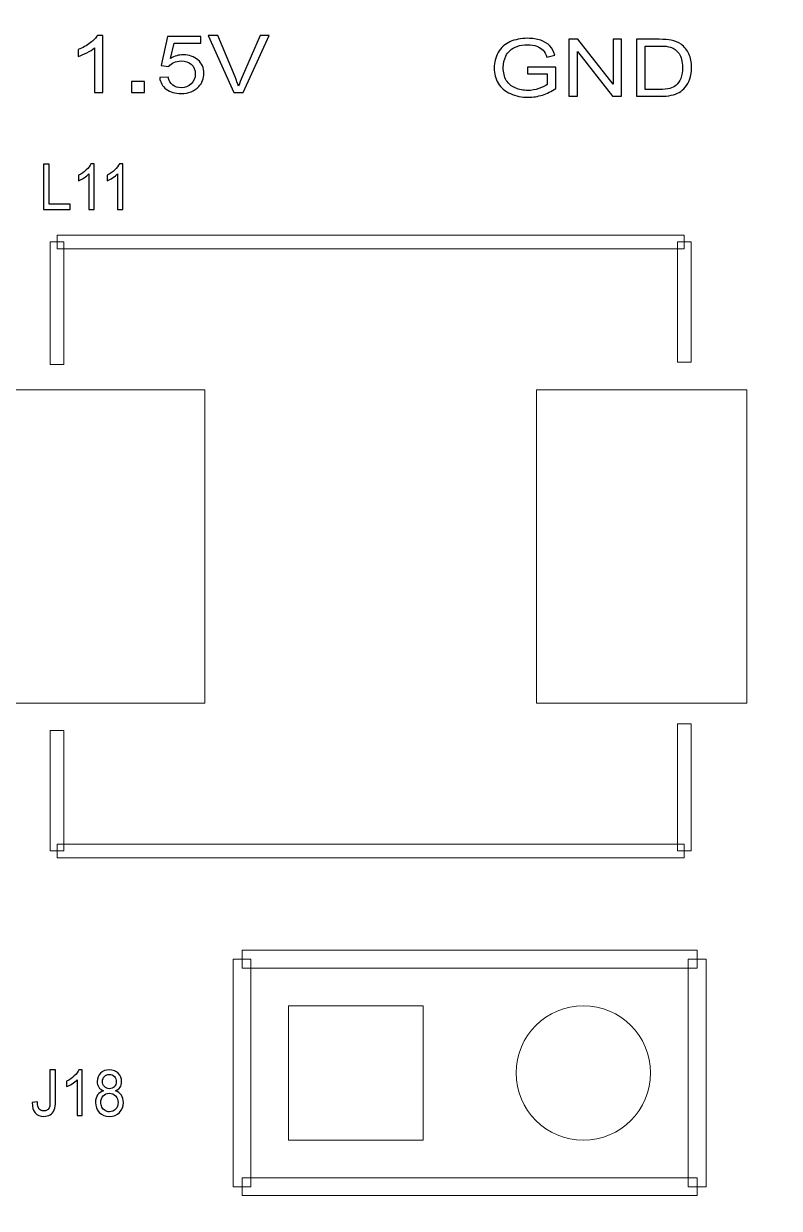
# Model space of a CAD drawing. Header units: millimetres. Extents: x -86 to 67, y -55 to 52.
# Drawn here: x -39.84 to -31.41, y -25.42 to -12.2 of the extents above; entities that cross this region are included whole.
import ezdxf

# ---------------------------------------------------------------- set-up
doc = ezdxf.new("R2010")
doc.units = ezdxf.units.MM
doc.header["$MEASUREMENT"] = 0
for name, color, linetype in [('BG_OUTLINE', 7, 'Continuous'), ('BG_SILKSCREEN_TOP', 7, 'Continuous'), ('PG_SILKSCREEN_TOP', 7, 'Continuous'), ('PIN_TOP', 7, 'Continuous'), ('RD_SILKSCREEN_TOP', 7, 'Continuous')]:
    doc.layers.add(name, color=color, linetype=linetype)

msp = doc.modelspace()

# ---------------------------------------------------------------- linework, layer by layer
at = {"layer": 'BG_OUTLINE', "color": 3, "lineweight": 9}
msp.add_open_spline([(-60.0926, 34.7331), (-60.0926, 34.7331), (63.7724, 34.7331), (63.7724, 34.7331), (63.7724, 34.7331), (64.585, 34.7336), (65.3646, 34.4113), (65.9396, 33.837), (65.9396, 33.837), (66.5146, 33.2627), (66.8379, 32.4797), (66.8384, 31.667), (66.8384, 31.667), (66.8384, 31.667), (66.8412, -52.28), (66.8412, -52.28), (66.8412, -52.28), (66.8412, -52.28), (66.8384, -52.1933), (66.8384, -52.1933), (66.8384, -52.1933), (66.8389, -53.006), (66.5166, -53.7856), (65.9424, -54.3606), (65.9424, -54.3606), (65.3681, -54.9356), (64.585, -55.2589), (63.7724, -55.2594), (63.7724, -55.2594), (63.7724, -55.2594), (-60.1869, -55.2594), (-60.1869, -55.2594), (-60.1869, -55.2594), (-60.1869, -55.2594), (-60.0853, -55.2518), (-60.0853, -55.2518), (-60.0853, -55.2518), (-60.8979, -55.2523), (-61.6775, -54.9299), (-62.2525, -54.3557), (-62.2525, -54.3557), (-62.8275, -53.7814), (-63.1508, -52.9984), (-63.1513, -52.1857), (-63.1513, -52.1857), (-63.1513, -52.1857), (-63.1587, 31.667), (-63.1587, 31.667), (-63.1587, 31.667), (-63.1592, 32.4797), (-62.8369, 33.2593), (-62.2626, 33.8343), (-62.2626, 33.8343), (-61.6883, 34.4093), (-60.9053, 34.7326), (-60.0926, 34.7331)], degree=3, knots=[0, 0, 0, 0, 0.0714286, 0.0714286, 0.0714286, 0.0714286, 0.1428571, 0.1428571, 0.1428571, 0.1428571, 0.2142857, 0.2142857, 0.2142857, 0.2142857, 0.2857143, 0.2857143, 0.2857143, 0.2857143, 0.3571429, 0.3571429, 0.3571429, 0.3571429, 0.4285714, 0.4285714, 0.4285714, 0.4285714, 0.5, 0.5, 0.5, 0.5, 0.5714286, 0.5714286, 0.5714286, 0.5714286, 0.6428571, 0.6428571, 0.6428571, 0.6428571, 0.7142857, 0.7142857, 0.7142857, 0.7142857, 0.7857143, 0.7857143, 0.7857143, 0.7857143, 0.8571429, 0.8571429, 0.8571429, 0.8571429, 0.9285714, 0.9285714, 0.9285714, 0.9285714, 1, 1, 1, 1], dxfattribs=at)
at = {"layer": 'BG_SILKSCREEN_TOP', "color": 2}
for points, knots in [([(-38.9582, -12.9651), (-38.9582, -12.9651), (-39.0497, -12.9651), (-39.0497, -12.9651), (-39.0497, -12.9651), (-39.0497, -12.9651), (-39.0497, -12.4673), (-39.0497, -12.4673), (-39.0497, -12.4673), (-39.0717, -12.4852), (-39.1006, -12.5031), (-39.1364, -12.521), (-39.1364, -12.521), (-39.1722, -12.539), (-39.2043, -12.5525), (-39.2328, -12.5613), (-39.2328, -12.5613), (-39.2328, -12.5613), (-39.2328, -12.4859), (-39.2328, -12.4859), (-39.2328, -12.4859), (-39.1816, -12.4653), (-39.1369, -12.4404), (-39.0986, -12.4113), (-39.0986, -12.4113), (-39.0604, -12.3819), (-39.0331, -12.3536), (-39.0171, -12.3261), (-39.0171, -12.3261), (-39.0171, -12.3261), (-38.9582, -12.3261), (-38.9582, -12.3261), (-38.9582, -12.3261), (-38.9582, -12.3261), (-38.9582, -12.9651), (-38.9582, -12.9651)], [0, 0, 0, 0, 0.1111111, 0.1111111, 0.1111111, 0.1111111, 0.2222222, 0.2222222, 0.2222222, 0.2222222, 0.3333333, 0.3333333, 0.3333333, 0.3333333, 0.4444444, 0.4444444, 0.4444444, 0.4444444, 0.5555556, 0.5555556, 0.5555556, 0.5555556, 0.6666667, 0.6666667, 0.6666667, 0.6666667, 0.7777778, 0.7777778, 0.7777778, 0.7777778, 0.8888889, 0.8888889, 0.8888889, 0.8888889, 1, 1, 1, 1]), ([(-38.322, -12.7984), (-38.322, -12.7984), (-38.2258, -12.7914), (-38.2258, -12.7914), (-38.2258, -12.7914), (-38.2187, -12.8315), (-38.2023, -12.8614), (-38.1764, -12.8815), (-38.1764, -12.8815), (-38.1504, -12.9017), (-38.1191, -12.9118), (-38.0824, -12.9118), (-38.0824, -12.9118), (-38.0384, -12.9118), (-38.001, -12.8975), (-37.9707, -12.8692), (-37.9707, -12.8692), (-37.9401, -12.8408), (-37.9249, -12.8032), (-37.9249, -12.7563), (-37.9249, -12.7563), (-37.9249, -12.7117), (-37.9394, -12.6766), (-37.9688, -12.6508), (-37.9688, -12.6508), (-37.9981, -12.6251), (-38.0365, -12.6122), (-38.0841, -12.6122), (-38.0841, -12.6122), (-38.1136, -12.6122), (-38.1401, -12.6179), (-38.1638, -12.6294), (-38.1638, -12.6294), (-38.1876, -12.6408), (-38.2062, -12.6556), (-38.2197, -12.6738), (-38.2197, -12.6738), (-38.2197, -12.6738), (-38.3057, -12.6643), (-38.3057, -12.6643), (-38.3057, -12.6643), (-38.3057, -12.6643), (-38.2334, -12.3375), (-38.2334, -12.3375), (-38.2334, -12.3375), (-38.2334, -12.3375), (-37.8628, -12.3375), (-37.8628, -12.3375), (-37.8628, -12.3375), (-37.8628, -12.3375), (-37.8628, -12.4121), (-37.8628, -12.4121), (-37.8628, -12.4121), (-37.8628, -12.4121), (-38.1602, -12.4121), (-38.1602, -12.4121), (-38.1602, -12.4121), (-38.1602, -12.4121), (-38.2005, -12.5831), (-38.2005, -12.5831), (-38.2005, -12.5831), (-38.1557, -12.5565), (-38.1087, -12.5431), (-38.0596, -12.5431), (-38.0596, -12.5431), (-37.9944, -12.5431), (-37.9396, -12.5624), (-37.8949, -12.6009), (-37.8949, -12.6009), (-37.85, -12.6394), (-37.8276, -12.6889), (-37.8276, -12.7494), (-37.8276, -12.7494), (-37.8276, -12.807), (-37.8474, -12.8568), (-37.8867, -12.8987), (-37.8867, -12.8987), (-37.9346, -12.9501), (-37.9998, -12.9759), (-38.0824, -12.9759), (-38.0824, -12.9759), (-38.1504, -12.9759), (-38.2057, -12.9598), (-38.2485, -12.9273), (-38.2485, -12.9273), (-38.2914, -12.8949), (-38.3159, -12.8519), (-38.322, -12.7984)], [0, 0, 0, 0, 0.0454545, 0.0454545, 0.0454545, 0.0454545, 0.0909091, 0.0909091, 0.0909091, 0.0909091, 0.1363636, 0.1363636, 0.1363636, 0.1363636, 0.1818182, 0.1818182, 0.1818182, 0.1818182, 0.2272727, 0.2272727, 0.2272727, 0.2272727, 0.2727273, 0.2727273, 0.2727273, 0.2727273, 0.3181818, 0.3181818, 0.3181818, 0.3181818, 0.3636364, 0.3636364, 0.3636364, 0.3636364, 0.4090909, 0.4090909, 0.4090909, 0.4090909, 0.4545455, 0.4545455, 0.4545455, 0.4545455, 0.5, 0.5, 0.5, 0.5, 0.5454545, 0.5454545, 0.5454545, 0.5454545, 0.5909091, 0.5909091, 0.5909091, 0.5909091, 0.6363636, 0.6363636, 0.6363636, 0.6363636, 0.6818182, 0.6818182, 0.6818182, 0.6818182, 0.7272727, 0.7272727, 0.7272727, 0.7272727, 0.7727273, 0.7727273, 0.7727273, 0.7727273, 0.8181818, 0.8181818, 0.8181818, 0.8181818, 0.8636364, 0.8636364, 0.8636364, 0.8636364, 0.9090909, 0.9090909, 0.9090909, 0.9090909, 0.9545455, 0.9545455, 0.9545455, 0.9545455, 1, 1, 1, 1]), ([(-37.4928, -12.9651), (-37.4928, -12.9651), (-37.7815, -12.3287), (-37.7815, -12.3287), (-37.7815, -12.3287), (-37.7815, -12.3287), (-37.6747, -12.3287), (-37.6747, -12.3287), (-37.6747, -12.3287), (-37.6747, -12.3287), (-37.4809, -12.791), (-37.4809, -12.791), (-37.4809, -12.791), (-37.4654, -12.828), (-37.4524, -12.8629), (-37.4419, -12.8952), (-37.4419, -12.8952), (-37.4303, -12.8605), (-37.4169, -12.8258), (-37.4016, -12.791), (-37.4016, -12.791), (-37.4016, -12.791), (-37.2003, -12.3287), (-37.2003, -12.3287), (-37.2003, -12.3287), (-37.2003, -12.3287), (-37.0996, -12.3287), (-37.0996, -12.3287), (-37.0996, -12.3287), (-37.0996, -12.3287), (-37.3916, -12.9651), (-37.3916, -12.9651), (-37.3916, -12.9651), (-37.3916, -12.9651), (-37.4928, -12.9651), (-37.4928, -12.9651)], [0, 0, 0, 0, 0.1111111, 0.1111111, 0.1111111, 0.1111111, 0.2222222, 0.2222222, 0.2222222, 0.2222222, 0.3333333, 0.3333333, 0.3333333, 0.3333333, 0.4444444, 0.4444444, 0.4444444, 0.4444444, 0.5555556, 0.5555556, 0.5555556, 0.5555556, 0.6666667, 0.6666667, 0.6666667, 0.6666667, 0.7777778, 0.7777778, 0.7777778, 0.7777778, 0.8888889, 0.8888889, 0.8888889, 0.8888889, 1, 1, 1, 1]), ([(-34.2154, -12.7568), (-34.2154, -12.7568), (-34.2154, -12.6823), (-34.2154, -12.6823), (-34.2154, -12.6823), (-34.2154, -12.6823), (-33.8997, -12.6819), (-33.8997, -12.6819), (-33.8997, -12.6819), (-33.8997, -12.6819), (-33.8997, -12.9179), (-33.8997, -12.9179), (-33.8997, -12.9179), (-33.9481, -12.9509), (-33.9981, -12.9757), (-34.0496, -12.9924), (-34.0496, -12.9924), (-34.1012, -13.009), (-34.1541, -13.0173), (-34.2082, -13.0173), (-34.2082, -13.0173), (-34.2815, -13.0173), (-34.3481, -13.004), (-34.4079, -12.9772), (-34.4079, -12.9772), (-34.4677, -12.9505), (-34.5128, -12.9117), (-34.5434, -12.8611), (-34.5434, -12.8611), (-34.574, -12.8105), (-34.5892, -12.7539), (-34.5892, -12.6913), (-34.5892, -12.6913), (-34.5892, -12.6294), (-34.574, -12.5716), (-34.5436, -12.518), (-34.5436, -12.518), (-34.5134, -12.4642), (-34.4696, -12.4244), (-34.4127, -12.3983), (-34.4127, -12.3983), (-34.3558, -12.3723), (-34.2901, -12.3593), (-34.2159, -12.3593), (-34.2159, -12.3593), (-34.1621, -12.3593), (-34.1134, -12.3667), (-34.0698, -12.3817), (-34.0698, -12.3817), (-34.0262, -12.3965), (-33.992, -12.4172), (-33.9674, -12.4439), (-33.9674, -12.4439), (-33.9426, -12.4706), (-33.9238, -12.5053), (-33.9108, -12.5481), (-33.9108, -12.5481), (-33.9108, -12.5481), (-33.9998, -12.569), (-33.9998, -12.569), (-33.9998, -12.569), (-34.0111, -12.5365), (-34.0249, -12.511), (-34.0414, -12.4925), (-34.0414, -12.4925), (-34.0581, -12.474), (-34.0818, -12.4592), (-34.1128, -12.4481), (-34.1128, -12.4481), (-34.1435, -12.4369), (-34.1779, -12.4313), (-34.2154, -12.4313), (-34.2154, -12.4313), (-34.2605, -12.4313), (-34.2995, -12.4372), (-34.3323, -12.4489), (-34.3323, -12.4489), (-34.3653, -12.4607), (-34.3917, -12.4761), (-34.4121, -12.4952), (-34.4121, -12.4952), (-34.4321, -12.5143), (-34.4478, -12.5352), (-34.459, -12.5581), (-34.459, -12.5581), (-34.478, -12.5974), (-34.4875, -12.6401), (-34.4875, -12.6862), (-34.4875, -12.6862), (-34.4875, -12.7429), (-34.476, -12.7903), (-34.4532, -12.8286), (-34.4532, -12.8286), (-34.4302, -12.8668), (-34.397, -12.8951), (-34.3531, -12.9136), (-34.3531, -12.9136), (-34.3095, -12.9321), (-34.2631, -12.9415), (-34.214, -12.9415), (-34.214, -12.9415), (-34.1711, -12.9415), (-34.1294, -12.9343), (-34.0889, -12.9203), (-34.0889, -12.9203), (-34.0481, -12.9063), (-34.0173, -12.8914), (-33.9963, -12.8754), (-33.9963, -12.8754), (-33.9963, -12.8754), (-33.9963, -12.7568), (-33.9963, -12.7568), (-33.9963, -12.7568), (-33.9963, -12.7568), (-34.2154, -12.7568), (-34.2154, -12.7568)], [0, 0, 0, 0, 0.0344828, 0.0344828, 0.0344828, 0.0344828, 0.0689655, 0.0689655, 0.0689655, 0.0689655, 0.1034483, 0.1034483, 0.1034483, 0.1034483, 0.137931, 0.137931, 0.137931, 0.137931, 0.1724138, 0.1724138, 0.1724138, 0.1724138, 0.2068966, 0.2068966, 0.2068966, 0.2068966, 0.2413793, 0.2413793, 0.2413793, 0.2413793, 0.2758621, 0.2758621, 0.2758621, 0.2758621, 0.3103448, 0.3103448, 0.3103448, 0.3103448, 0.3448276, 0.3448276, 0.3448276, 0.3448276, 0.3793103, 0.3793103, 0.3793103, 0.3793103, 0.4137931, 0.4137931, 0.4137931, 0.4137931, 0.4482759, 0.4482759, 0.4482759, 0.4482759, 0.4827586, 0.4827586, 0.4827586, 0.4827586, 0.5172414, 0.5172414, 0.5172414, 0.5172414, 0.5517241, 0.5517241, 0.5517241, 0.5517241, 0.5862069, 0.5862069, 0.5862069, 0.5862069, 0.6206897, 0.6206897, 0.6206897, 0.6206897, 0.6551724, 0.6551724, 0.6551724, 0.6551724, 0.6896552, 0.6896552, 0.6896552, 0.6896552, 0.7241379, 0.7241379, 0.7241379, 0.7241379, 0.7586207, 0.7586207, 0.7586207, 0.7586207, 0.7931034, 0.7931034, 0.7931034, 0.7931034, 0.8275862, 0.8275862, 0.8275862, 0.8275862, 0.862069, 0.862069, 0.862069, 0.862069, 0.8965517, 0.8965517, 0.8965517, 0.8965517, 0.9310345, 0.9310345, 0.9310345, 0.9310345, 0.9655172, 0.9655172, 0.9655172, 0.9655172, 1, 1, 1, 1]), ([(-33.7553, -13.0065), (-33.7553, -13.0065), (-33.7553, -12.3701), (-33.7553, -12.3701), (-33.7553, -12.3701), (-33.7553, -12.3701), (-33.6541, -12.3701), (-33.6541, -12.3701), (-33.6541, -12.3701), (-33.6541, -12.3701), (-33.2625, -12.8697), (-33.2625, -12.8697), (-33.2625, -12.8697), (-33.2625, -12.8697), (-33.2625, -12.3701), (-33.2625, -12.3701), (-33.2625, -12.3701), (-33.2625, -12.3701), (-33.1679, -12.3701), (-33.1679, -12.3701), (-33.1679, -12.3701), (-33.1679, -12.3701), (-33.1679, -13.0065), (-33.1679, -13.0065), (-33.1679, -13.0065), (-33.1679, -13.0065), (-33.2692, -13.0065), (-33.2692, -13.0065), (-33.2692, -13.0065), (-33.2692, -13.0065), (-33.6606, -12.5064), (-33.6606, -12.5064), (-33.6606, -12.5064), (-33.6606, -12.5064), (-33.6606, -13.0065), (-33.6606, -13.0065), (-33.6606, -13.0065), (-33.6606, -13.0065), (-33.7553, -13.0065), (-33.7553, -13.0065)], [0, 0, 0, 0, 0.1, 0.1, 0.1, 0.1, 0.2, 0.2, 0.2, 0.2, 0.3, 0.3, 0.3, 0.3, 0.4, 0.4, 0.4, 0.4, 0.5, 0.5, 0.5, 0.5, 0.6, 0.6, 0.6, 0.6, 0.7, 0.7, 0.7, 0.7, 0.8, 0.8, 0.8, 0.8, 0.9, 0.9, 0.9, 0.9, 1, 1, 1, 1]), ([(-33.0021, -13.0065), (-33.0021, -13.0065), (-33.0021, -12.3701), (-33.0021, -12.3701), (-33.0021, -12.3701), (-33.0021, -12.3701), (-32.7455, -12.3701), (-32.7455, -12.3701), (-32.7455, -12.3701), (-32.6875, -12.3701), (-32.6432, -12.3732), (-32.6126, -12.3793), (-32.6126, -12.3793), (-32.57, -12.3876), (-32.5335, -12.4029), (-32.5033, -12.4248), (-32.5033, -12.4248), (-32.4641, -12.4532), (-32.4346, -12.4894), (-32.4151, -12.5336), (-32.4151, -12.5336), (-32.3956, -12.5777), (-32.3859, -12.6281), (-32.3859, -12.6848), (-32.3859, -12.6848), (-32.3859, -12.7331), (-32.3924, -12.776), (-32.4058, -12.8133), (-32.4058, -12.8133), (-32.419, -12.8506), (-32.4358, -12.8816), (-32.4566, -12.906), (-32.4566, -12.906), (-32.4772, -12.9305), (-32.4998, -12.9498), (-32.5244, -12.9637), (-32.5244, -12.9637), (-32.5489, -12.9778), (-32.5787, -12.9884), (-32.6133, -12.9957), (-32.6133, -12.9957), (-32.6483, -13.0029), (-32.6882, -13.0065), (-32.7331, -13.0065), (-32.7331, -13.0065), (-32.7331, -13.0065), (-33.0021, -13.0065), (-33.0021, -13.0065)], [0, 0, 0, 0, 0.0833333, 0.0833333, 0.0833333, 0.0833333, 0.1666667, 0.1666667, 0.1666667, 0.1666667, 0.25, 0.25, 0.25, 0.25, 0.3333333, 0.3333333, 0.3333333, 0.3333333, 0.4166667, 0.4166667, 0.4166667, 0.4166667, 0.5, 0.5, 0.5, 0.5, 0.5833333, 0.5833333, 0.5833333, 0.5833333, 0.6666667, 0.6666667, 0.6666667, 0.6666667, 0.75, 0.75, 0.75, 0.75, 0.8333333, 0.8333333, 0.8333333, 0.8333333, 0.9166667, 0.9166667, 0.9166667, 0.9166667, 1, 1, 1, 1]), ([(-32.9035, -12.9314), (-32.9035, -12.9314), (-32.7444, -12.9314), (-32.7444, -12.9314), (-32.7444, -12.9314), (-32.6952, -12.9314), (-32.6566, -12.9275), (-32.6286, -12.9197), (-32.6286, -12.9197), (-32.6007, -12.9118), (-32.5784, -12.9009), (-32.5618, -12.8866), (-32.5618, -12.8866), (-32.5384, -12.8668), (-32.5201, -12.8398), (-32.5071, -12.8062), (-32.5071, -12.8062), (-32.4941, -12.7724), (-32.4875, -12.7317), (-32.4875, -12.6835), (-32.4875, -12.6835), (-32.4875, -12.617), (-32.5003, -12.5659), (-32.5258, -12.5301), (-32.5258, -12.5301), (-32.5516, -12.4943), (-32.5827, -12.4704), (-32.6192, -12.4583), (-32.6192, -12.4583), (-32.6457, -12.4495), (-32.6883, -12.4452), (-32.7468, -12.4452), (-32.7468, -12.4452), (-32.7468, -12.4452), (-32.9035, -12.4452), (-32.9035, -12.4452), (-32.9035, -12.4452), (-32.9035, -12.4452), (-32.9035, -12.9314), (-32.9035, -12.9314)], [0, 0, 0, 0, 0.1, 0.1, 0.1, 0.1, 0.2, 0.2, 0.2, 0.2, 0.3, 0.3, 0.3, 0.3, 0.4, 0.4, 0.4, 0.4, 0.5, 0.5, 0.5, 0.5, 0.6, 0.6, 0.6, 0.6, 0.7, 0.7, 0.7, 0.7, 0.8, 0.8, 0.8, 0.8, 0.9, 0.9, 0.9, 0.9, 1, 1, 1, 1]), ([(-38.6356, -12.9651), (-38.6356, -12.9651), (-38.6356, -12.8414), (-38.6356, -12.8414), (-38.6356, -12.8414), (-38.6356, -12.8414), (-38.4908, -12.8414), (-38.4908, -12.8414), (-38.4908, -12.8414), (-38.4908, -12.8414), (-38.4908, -12.9651), (-38.4908, -12.9651), (-38.4908, -12.9651), (-38.4908, -12.9651), (-38.6356, -12.9651), (-38.6356, -12.9651)], [0, 0, 0, 0, 0.25, 0.25, 0.25, 0.25, 0.5, 0.5, 0.5, 0.5, 0.75, 0.75, 0.75, 0.75, 1, 1, 1, 1])]:
    msp.add_open_spline(points, degree=3, knots=knots, dxfattribs=at)
at = {"layer": 'PG_SILKSCREEN_TOP', "color": 6, "lineweight": 9}
for points in [[(-39.3919, -16.0011), (-39.3919, -16.0011), (-39.5443, -16.0011), (-39.5443, -16.0011), (-39.5443, -16.0011), (-39.5443, -16.0011), (-39.5443, -14.6331), (-39.5443, -14.6331), (-39.5443, -14.6331), (-39.5443, -14.6331), (-39.3919, -14.6331), (-39.3919, -14.6331), (-39.3919, -14.6331), (-39.3919, -14.6331), (-39.3919, -16.0011), (-39.3919, -16.0011)], [(-39.4681, -14.7093), (-39.4681, -14.7093), (-39.4681, -14.5569), (-39.4681, -14.5569), (-39.4681, -14.5569), (-39.4681, -14.5569), (-32.4679, -14.5569), (-32.4679, -14.5569), (-32.4679, -14.5569), (-32.4679, -14.5569), (-32.4679, -14.7093), (-32.4679, -14.7093), (-32.4679, -14.7093), (-32.4679, -14.7093), (-39.4681, -14.7093), (-39.4681, -14.7093)], [(-32.5441, -14.6331), (-32.5441, -14.6331), (-32.3917, -14.6331), (-32.3917, -14.6331), (-32.3917, -14.6331), (-32.3917, -14.6331), (-32.3917, -15.9757), (-32.3917, -15.9757), (-32.3917, -15.9757), (-32.3917, -15.9757), (-32.5441, -15.9757), (-32.5441, -15.9757), (-32.5441, -15.9757), (-32.5441, -15.9757), (-32.5441, -14.6331), (-32.5441, -14.6331)], [(-39.3919, -21.4332), (-39.3919, -21.4332), (-39.5443, -21.4332), (-39.5443, -21.4332), (-39.5443, -21.4332), (-39.5443, -21.4332), (-39.5443, -20.0905), (-39.5443, -20.0905), (-39.5443, -20.0905), (-39.5443, -20.0905), (-39.3919, -20.0905), (-39.3919, -20.0905), (-39.3919, -20.0905), (-39.3919, -20.0905), (-39.3919, -21.4332), (-39.3919, -21.4332)], [(-32.5441, -20.0143), (-32.5441, -20.0143), (-32.3917, -20.0143), (-32.3917, -20.0143), (-32.3917, -20.0143), (-32.3917, -20.0143), (-32.3917, -21.4332), (-32.3917, -21.4332), (-32.3917, -21.4332), (-32.3917, -21.4332), (-32.5441, -21.4332), (-32.5441, -21.4332), (-32.5441, -21.4332), (-32.5441, -21.4332), (-32.5441, -20.0143), (-32.5441, -20.0143)], [(-32.4679, -21.357), (-32.4679, -21.357), (-32.4679, -21.5094), (-32.4679, -21.5094), (-32.4679, -21.5094), (-32.4679, -21.5094), (-39.4681, -21.5094), (-39.4681, -21.5094), (-39.4681, -21.5094), (-39.4681, -21.5094), (-39.4681, -21.357), (-39.4681, -21.357), (-39.4681, -21.357), (-39.4681, -21.357), (-32.4679, -21.357), (-32.4679, -21.357)], [(-37.4031, -22.7432), (-37.4031, -22.7432), (-37.4031, -22.5433), (-37.4031, -22.5433), (-37.4031, -22.5433), (-37.4031, -22.5433), (-32.3231, -22.5433), (-32.3231, -22.5433), (-32.3231, -22.5433), (-32.3231, -22.5433), (-32.3231, -22.7432), (-32.3231, -22.7432), (-32.3231, -22.7432), (-32.3231, -22.7432), (-37.4031, -22.7432), (-37.4031, -22.7432)], [(-37.3031, -25.1832), (-37.3031, -25.1832), (-37.503, -25.1832), (-37.503, -25.1832), (-37.503, -25.1832), (-37.503, -25.1832), (-37.503, -22.6432), (-37.503, -22.6432), (-37.503, -22.6432), (-37.503, -22.6432), (-37.3031, -22.6432), (-37.3031, -22.6432), (-37.3031, -22.6432), (-37.3031, -22.6432), (-37.3031, -25.1832), (-37.3031, -25.1832)], [(-32.423, -22.6432), (-32.423, -22.6432), (-32.2231, -22.6432), (-32.2231, -22.6432), (-32.2231, -22.6432), (-32.2231, -22.6432), (-32.2231, -25.1832), (-32.2231, -25.1832), (-32.2231, -25.1832), (-32.2231, -25.1832), (-32.423, -25.1832), (-32.423, -25.1832), (-32.423, -25.1832), (-32.423, -25.1832), (-32.423, -22.6432), (-32.423, -22.6432)], [(-32.3231, -25.0833), (-32.3231, -25.0833), (-32.3231, -25.2832), (-32.3231, -25.2832), (-32.3231, -25.2832), (-32.3231, -25.2832), (-37.4031, -25.2832), (-37.4031, -25.2832), (-37.4031, -25.2832), (-37.4031, -25.2832), (-37.4031, -25.0833), (-37.4031, -25.0833), (-37.4031, -25.0833), (-37.4031, -25.0833), (-32.3231, -25.0833), (-32.3231, -25.0833)]]:
    msp.add_open_spline(points, degree=3, knots=[0, 0, 0, 0, 0.25, 0.25, 0.25, 0.25, 0.5, 0.5, 0.5, 0.5, 0.75, 0.75, 0.75, 0.75, 1, 1, 1, 1], dxfattribs=at)
at = {"layer": 'PIN_TOP', "lineweight": 9}
for points in [[(-40.1676, -19.7832), (-40.1676, -19.7832), (-40.1676, -16.2831), (-40.1676, -16.2831), (-40.1676, -16.2831), (-40.1676, -16.2831), (-37.8181, -16.2831), (-37.8181, -16.2831), (-37.8181, -16.2831), (-37.8181, -16.2831), (-37.8181, -19.7832), (-37.8181, -19.7832), (-37.8181, -19.7832), (-37.8181, -19.7832), (-40.1676, -19.7832), (-40.1676, -19.7832)], [(-34.1178, -19.7832), (-34.1178, -19.7832), (-34.1178, -16.2831), (-34.1178, -16.2831), (-34.1178, -16.2831), (-34.1178, -16.2831), (-31.7683, -16.2831), (-31.7683, -16.2831), (-31.7683, -16.2831), (-31.7683, -16.2831), (-31.7683, -19.7832), (-31.7683, -19.7832), (-31.7683, -19.7832), (-31.7683, -19.7832), (-34.1178, -19.7832), (-34.1178, -19.7832)], [(-36.8831, -24.6633), (-36.8831, -24.6633), (-36.8831, -23.1632), (-36.8831, -23.1632), (-36.8831, -23.1632), (-36.8831, -23.1632), (-35.383, -23.1632), (-35.383, -23.1632), (-35.383, -23.1632), (-35.383, -23.1632), (-35.383, -24.6633), (-35.383, -24.6633), (-35.383, -24.6633), (-35.383, -24.6633), (-36.8831, -24.6633), (-36.8831, -24.6633)], [(-32.843, -23.9132), (-32.843, -23.499), (-33.1788, -23.1632), (-33.5931, -23.1632), (-33.5931, -23.1632), (-34.0073, -23.1632), (-34.3431, -23.499), (-34.3431, -23.9132), (-34.3431, -23.9132), (-34.3431, -24.3275), (-34.0073, -24.6633), (-33.5931, -24.6633), (-33.5931, -24.6633), (-33.1788, -24.6633), (-32.843, -24.3275), (-32.843, -23.9132)]]:
    msp.add_open_spline(points, degree=3, knots=[0, 0, 0, 0, 0.25, 0.25, 0.25, 0.25, 0.5, 0.5, 0.5, 0.5, 0.75, 0.75, 0.75, 0.75, 1, 1, 1, 1], dxfattribs=at)
at = {"layer": 'RD_SILKSCREEN_TOP', "color": 8}
for points, knots in [([(-39.6179, -14.2722), (-39.6179, -14.2722), (-39.6179, -13.7631), (-39.6179, -13.7631), (-39.6179, -13.7631), (-39.6179, -13.7631), (-39.5552, -13.7631), (-39.5552, -13.7631), (-39.5552, -13.7631), (-39.5552, -13.7631), (-39.5552, -14.2121), (-39.5552, -14.2121), (-39.5552, -14.2121), (-39.5552, -14.2121), (-39.3224, -14.2121), (-39.3224, -14.2121), (-39.3224, -14.2121), (-39.3224, -14.2121), (-39.3224, -14.2722), (-39.3224, -14.2722), (-39.3224, -14.2722), (-39.3224, -14.2722), (-39.6179, -14.2722), (-39.6179, -14.2722)], [0, 0, 0, 0, 0.1666667, 0.1666667, 0.1666667, 0.1666667, 0.3333333, 0.3333333, 0.3333333, 0.3333333, 0.5, 0.5, 0.5, 0.5, 0.6666667, 0.6666667, 0.6666667, 0.6666667, 0.8333333, 0.8333333, 0.8333333, 0.8333333, 1, 1, 1, 1]), ([(-39.053, -14.2722), (-39.053, -14.2722), (-39.111, -14.2722), (-39.111, -14.2722), (-39.111, -14.2722), (-39.111, -14.2722), (-39.111, -13.8739), (-39.111, -13.8739), (-39.111, -13.8739), (-39.125, -13.8883), (-39.1433, -13.9026), (-39.1659, -13.917), (-39.1659, -13.917), (-39.1887, -13.9313), (-39.2091, -13.9421), (-39.2271, -13.9492), (-39.2271, -13.9492), (-39.2271, -13.9492), (-39.2271, -13.8889), (-39.2271, -13.8889), (-39.2271, -13.8889), (-39.1946, -13.8724), (-39.1662, -13.8525), (-39.142, -13.8291), (-39.142, -13.8291), (-39.1177, -13.8057), (-39.1005, -13.783), (-39.0904, -13.761), (-39.0904, -13.761), (-39.0904, -13.761), (-39.053, -13.761), (-39.053, -13.761), (-39.053, -13.761), (-39.053, -13.761), (-39.053, -14.2722), (-39.053, -14.2722)], [0, 0, 0, 0, 0.1111111, 0.1111111, 0.1111111, 0.1111111, 0.2222222, 0.2222222, 0.2222222, 0.2222222, 0.3333333, 0.3333333, 0.3333333, 0.3333333, 0.4444444, 0.4444444, 0.4444444, 0.4444444, 0.5555556, 0.5555556, 0.5555556, 0.5555556, 0.6666667, 0.6666667, 0.6666667, 0.6666667, 0.7777778, 0.7777778, 0.7777778, 0.7777778, 0.8888889, 0.8888889, 0.8888889, 0.8888889, 1, 1, 1, 1]), ([(-38.7346, -14.2722), (-38.7346, -14.2722), (-38.7926, -14.2722), (-38.7926, -14.2722), (-38.7926, -14.2722), (-38.7926, -14.2722), (-38.7926, -13.8739), (-38.7926, -13.8739), (-38.7926, -13.8739), (-38.8066, -13.8883), (-38.8249, -13.9026), (-38.8475, -13.917), (-38.8475, -13.917), (-38.8703, -13.9313), (-38.8907, -13.9421), (-38.9087, -13.9492), (-38.9087, -13.9492), (-38.9087, -13.9492), (-38.9087, -13.8889), (-38.9087, -13.8889), (-38.9087, -13.8889), (-38.8762, -13.8724), (-38.8478, -13.8525), (-38.8236, -13.8291), (-38.8236, -13.8291), (-38.7993, -13.8057), (-38.7821, -13.783), (-38.772, -13.761), (-38.772, -13.761), (-38.772, -13.761), (-38.7346, -13.761), (-38.7346, -13.761), (-38.7346, -13.761), (-38.7346, -13.761), (-38.7346, -14.2722), (-38.7346, -14.2722)], [0, 0, 0, 0, 0.1111111, 0.1111111, 0.1111111, 0.1111111, 0.2222222, 0.2222222, 0.2222222, 0.2222222, 0.3333333, 0.3333333, 0.3333333, 0.3333333, 0.4444444, 0.4444444, 0.4444444, 0.4444444, 0.5555556, 0.5555556, 0.5555556, 0.5555556, 0.6666667, 0.6666667, 0.6666667, 0.6666667, 0.7777778, 0.7777778, 0.7777778, 0.7777778, 0.8888889, 0.8888889, 0.8888889, 0.8888889, 1, 1, 1, 1]), ([(-39.7437, -24.2445), (-39.7437, -24.2445), (-39.6872, -24.2362), (-39.6872, -24.2362), (-39.6872, -24.2362), (-39.6857, -24.2751), (-39.6789, -24.3018), (-39.667, -24.3161), (-39.667, -24.3161), (-39.6548, -24.3304), (-39.6382, -24.3376), (-39.617, -24.3376), (-39.617, -24.3376), (-39.6012, -24.3376), (-39.5877, -24.3338), (-39.5763, -24.3259), (-39.5763, -24.3259), (-39.5649, -24.3182), (-39.5571, -24.3077), (-39.5528, -24.2944), (-39.5528, -24.2944), (-39.5485, -24.281), (-39.5463, -24.2598), (-39.5463, -24.2306), (-39.5463, -24.2306), (-39.5463, -24.2306), (-39.5463, -23.8799), (-39.5463, -23.8799), (-39.5463, -23.8799), (-39.5463, -23.8799), (-39.4838, -23.8799), (-39.4838, -23.8799), (-39.4838, -23.8799), (-39.4838, -23.8799), (-39.4838, -24.2268), (-39.4838, -24.2268), (-39.4838, -24.2268), (-39.4838, -24.2694), (-39.4885, -24.3025), (-39.4981, -24.3258), (-39.4981, -24.3258), (-39.5077, -24.3492), (-39.5229, -24.367), (-39.5436, -24.3793), (-39.5436, -24.3793), (-39.5644, -24.3915), (-39.5887, -24.3977), (-39.6166, -24.3977), (-39.6166, -24.3977), (-39.6581, -24.3977), (-39.6898, -24.3849), (-39.712, -24.3591), (-39.712, -24.3591), (-39.734, -24.3334), (-39.7445, -24.2952), (-39.7437, -24.2445)], [0, 0, 0, 0, 0.0714286, 0.0714286, 0.0714286, 0.0714286, 0.1428571, 0.1428571, 0.1428571, 0.1428571, 0.2142857, 0.2142857, 0.2142857, 0.2142857, 0.2857143, 0.2857143, 0.2857143, 0.2857143, 0.3571429, 0.3571429, 0.3571429, 0.3571429, 0.4285714, 0.4285714, 0.4285714, 0.4285714, 0.5, 0.5, 0.5, 0.5, 0.5714286, 0.5714286, 0.5714286, 0.5714286, 0.6428571, 0.6428571, 0.6428571, 0.6428571, 0.7142857, 0.7142857, 0.7142857, 0.7142857, 0.7857143, 0.7857143, 0.7857143, 0.7857143, 0.8571429, 0.8571429, 0.8571429, 0.8571429, 0.9285714, 0.9285714, 0.9285714, 0.9285714, 1, 1, 1, 1]), ([(-39.1865, -24.389), (-39.1865, -24.389), (-39.2445, -24.389), (-39.2445, -24.389), (-39.2445, -24.389), (-39.2445, -24.389), (-39.2445, -23.9907), (-39.2445, -23.9907), (-39.2445, -23.9907), (-39.2585, -24.0051), (-39.2768, -24.0194), (-39.2994, -24.0338), (-39.2994, -24.0338), (-39.3222, -24.0481), (-39.3426, -24.0589), (-39.3606, -24.066), (-39.3606, -24.066), (-39.3606, -24.066), (-39.3606, -24.0057), (-39.3606, -24.0057), (-39.3606, -24.0057), (-39.3281, -23.9892), (-39.2997, -23.9693), (-39.2755, -23.9459), (-39.2755, -23.9459), (-39.2512, -23.9225), (-39.234, -23.8998), (-39.2239, -23.8778), (-39.2239, -23.8778), (-39.2239, -23.8778), (-39.1865, -23.8778), (-39.1865, -23.8778), (-39.1865, -23.8778), (-39.1865, -23.8778), (-39.1865, -24.389), (-39.1865, -24.389)], [0, 0, 0, 0, 0.1111111, 0.1111111, 0.1111111, 0.1111111, 0.2222222, 0.2222222, 0.2222222, 0.2222222, 0.3333333, 0.3333333, 0.3333333, 0.3333333, 0.4444444, 0.4444444, 0.4444444, 0.4444444, 0.5555556, 0.5555556, 0.5555556, 0.5555556, 0.6666667, 0.6666667, 0.6666667, 0.6666667, 0.7777778, 0.7777778, 0.7777778, 0.7777778, 0.8888889, 0.8888889, 0.8888889, 0.8888889, 1, 1, 1, 1]), ([(-38.9485, -24.1129), (-38.9726, -24.1035), (-38.9905, -24.0899), (-39.0022, -24.0723), (-39.0022, -24.0723), (-39.0137, -24.0547), (-39.0195, -24.0336), (-39.0195, -24.0091), (-39.0195, -24.0091), (-39.0195, -23.972), (-39.0072, -23.9409), (-38.9824, -23.9157), (-38.9824, -23.9157), (-38.9577, -23.8904), (-38.9249, -23.8778), (-38.8838, -23.8778), (-38.8838, -23.8778), (-38.8425, -23.8778), (-38.8093, -23.8907), (-38.784, -23.9165), (-38.784, -23.9165), (-38.759, -23.9424), (-38.7464, -23.9738), (-38.7464, -24.0109), (-38.7464, -24.0109), (-38.7464, -24.0345), (-38.7522, -24.055), (-38.7636, -24.0725), (-38.7636, -24.0725), (-38.7751, -24.0899), (-38.7926, -24.1035), (-38.816, -24.1129), (-38.816, -24.1129), (-38.787, -24.1231), (-38.7649, -24.1395), (-38.7498, -24.1622), (-38.7498, -24.1622), (-38.7346, -24.1849), (-38.727, -24.212), (-38.727, -24.2434), (-38.727, -24.2434), (-38.727, -24.2871), (-38.7414, -24.3236), (-38.7699, -24.3532), (-38.7699, -24.3532), (-38.7985, -24.3828), (-38.8361, -24.3977), (-38.8828, -24.3977), (-38.8828, -24.3977), (-38.9295, -24.3977), (-38.967, -24.3828), (-38.9957, -24.3531), (-38.9957, -24.3531), (-39.0243, -24.3233), (-39.0386, -24.2862), (-39.0386, -24.2418), (-39.0386, -24.2418), (-39.0386, -24.2087), (-39.0308, -24.181), (-39.0151, -24.1586), (-39.0151, -24.1586), (-38.9996, -24.1363), (-38.9774, -24.121), (-38.9485, -24.1129)], [0, 0, 0, 0, 0.0625, 0.0625, 0.0625, 0.0625, 0.125, 0.125, 0.125, 0.125, 0.1875, 0.1875, 0.1875, 0.1875, 0.25, 0.25, 0.25, 0.25, 0.3125, 0.3125, 0.3125, 0.3125, 0.375, 0.375, 0.375, 0.375, 0.4375, 0.4375, 0.4375, 0.4375, 0.5, 0.5, 0.5, 0.5, 0.5625, 0.5625, 0.5625, 0.5625, 0.625, 0.625, 0.625, 0.625, 0.6875, 0.6875, 0.6875, 0.6875, 0.75, 0.75, 0.75, 0.75, 0.8125, 0.8125, 0.8125, 0.8125, 0.875, 0.875, 0.875, 0.875, 0.9375, 0.9375, 0.9375, 0.9375, 1, 1, 1, 1]), ([(-38.9602, -24.007), (-38.9602, -24.031), (-38.9529, -24.0507), (-38.9386, -24.066), (-38.9386, -24.066), (-38.9242, -24.0813), (-38.9055, -24.089), (-38.8825, -24.089), (-38.8825, -24.089), (-38.8602, -24.089), (-38.8418, -24.0814), (-38.8274, -24.0662), (-38.8274, -24.0662), (-38.8131, -24.0511), (-38.8061, -24.0325), (-38.8061, -24.0105), (-38.8061, -24.0105), (-38.8061, -23.9875), (-38.8134, -23.9683), (-38.8281, -23.9527), (-38.8281, -23.9527), (-38.8428, -23.937), (-38.8611, -23.9292), (-38.8831, -23.9292), (-38.8831, -23.9292), (-38.9053, -23.9292), (-38.9236, -23.9369), (-38.9383, -23.9521), (-38.9383, -23.9521), (-38.9529, -23.9674), (-38.9602, -23.9857), (-38.9602, -24.007)], [0, 0, 0, 0, 0.125, 0.125, 0.125, 0.125, 0.25, 0.25, 0.25, 0.25, 0.375, 0.375, 0.375, 0.375, 0.5, 0.5, 0.5, 0.5, 0.625, 0.625, 0.625, 0.625, 0.75, 0.75, 0.75, 0.75, 0.875, 0.875, 0.875, 0.875, 1, 1, 1, 1]), ([(-38.9789, -24.2421), (-38.9789, -24.2599), (-38.975, -24.2772), (-38.9672, -24.2938), (-38.9672, -24.2938), (-38.9594, -24.3105), (-38.9477, -24.3235), (-38.9321, -24.3326), (-38.9321, -24.3326), (-38.9166, -24.3417), (-38.9, -24.3463), (-38.8822, -24.3463), (-38.8822, -24.3463), (-38.8544, -24.3463), (-38.8315, -24.3367), (-38.8135, -24.3174), (-38.8135, -24.3174), (-38.7955, -24.2982), (-38.7864, -24.2738), (-38.7864, -24.2442), (-38.7864, -24.2442), (-38.7864, -24.214), (-38.7956, -24.1892), (-38.8142, -24.1695), (-38.8142, -24.1695), (-38.8329, -24.1498), (-38.8562, -24.14), (-38.8841, -24.14), (-38.8841, -24.14), (-38.9114, -24.14), (-38.934, -24.1497), (-38.9519, -24.1691), (-38.9519, -24.1691), (-38.9698, -24.1887), (-38.9789, -24.213), (-38.9789, -24.2421)], [0, 0, 0, 0, 0.1111111, 0.1111111, 0.1111111, 0.1111111, 0.2222222, 0.2222222, 0.2222222, 0.2222222, 0.3333333, 0.3333333, 0.3333333, 0.3333333, 0.4444444, 0.4444444, 0.4444444, 0.4444444, 0.5555556, 0.5555556, 0.5555556, 0.5555556, 0.6666667, 0.6666667, 0.6666667, 0.6666667, 0.7777778, 0.7777778, 0.7777778, 0.7777778, 0.8888889, 0.8888889, 0.8888889, 0.8888889, 1, 1, 1, 1])]:
    msp.add_open_spline(points, degree=3, knots=knots, dxfattribs=at)

doc.saveas('drawing.dxf')
